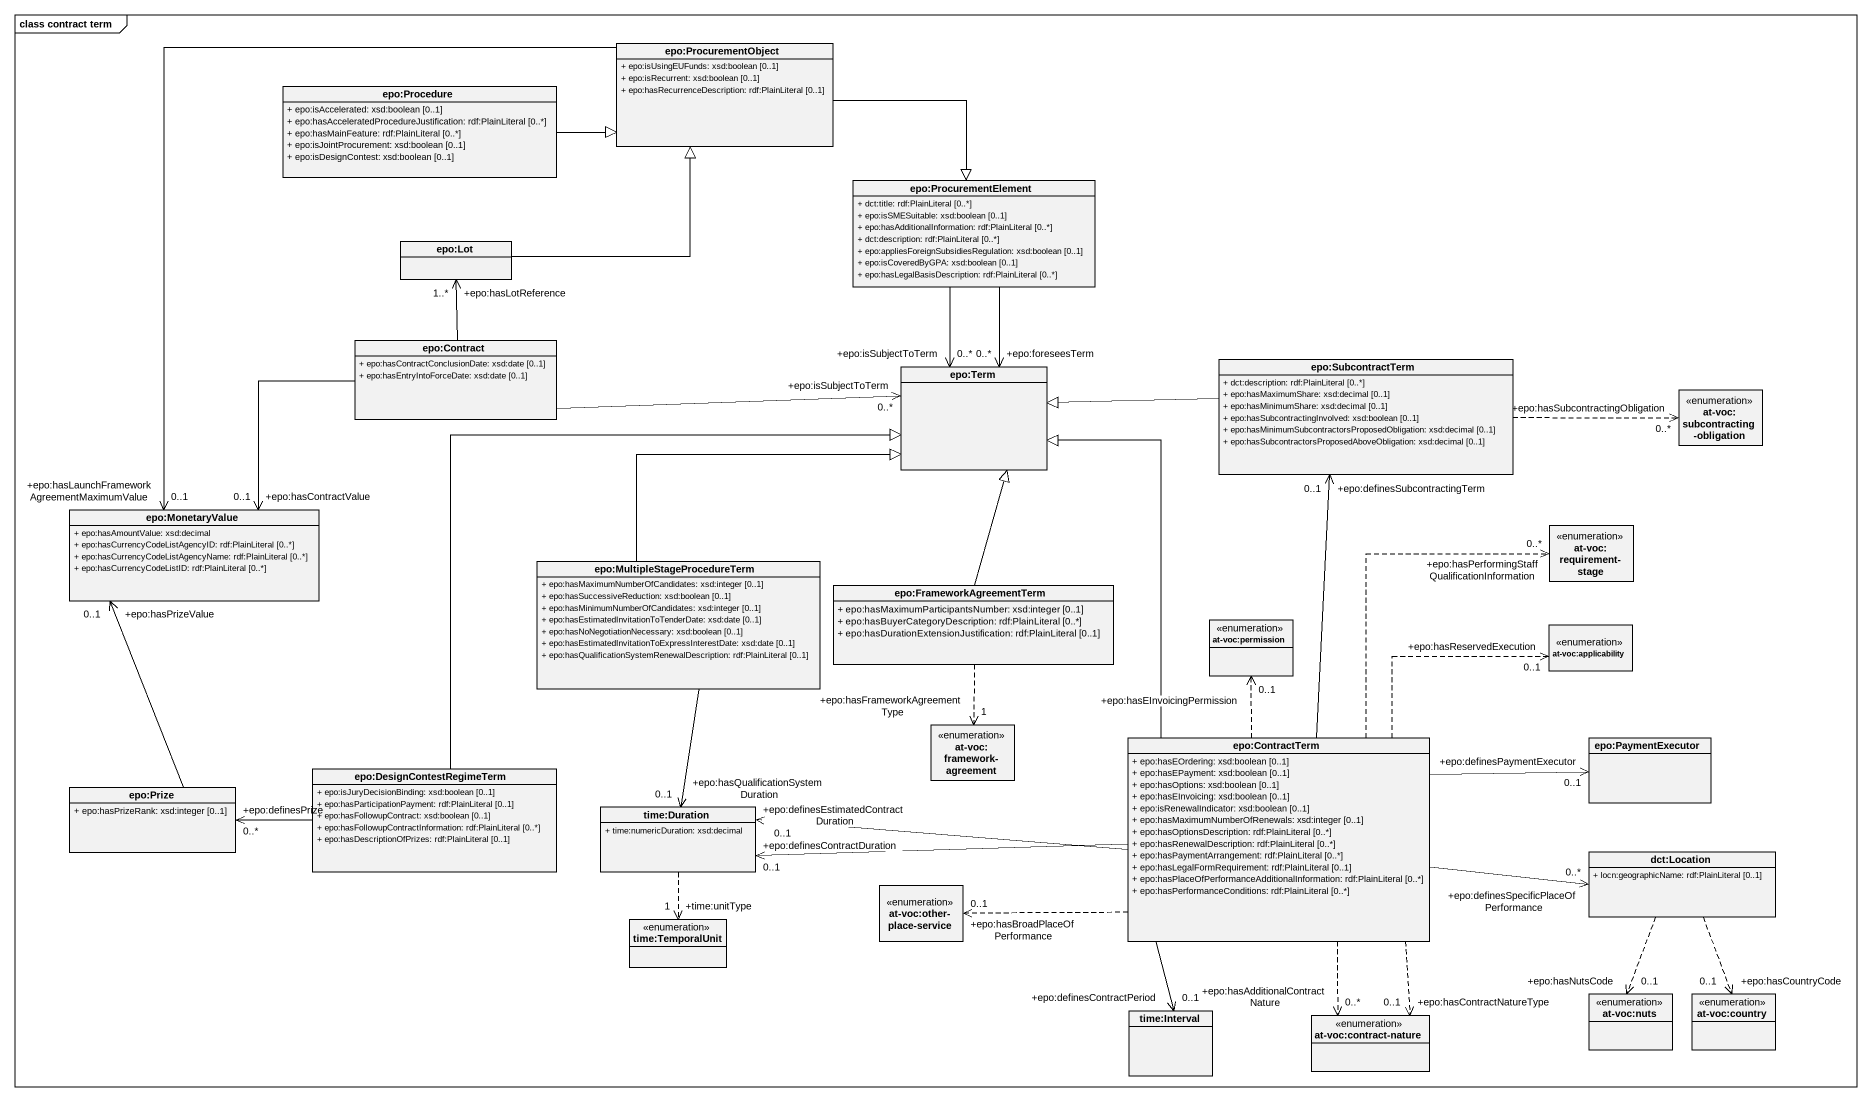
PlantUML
@startuml
mainframe class contract term
hide circle
hide empty members
skinparam classAttributeIconSize 0
class "epo:ProcurementObject" as epo_ProcurementObject {
  + epo:isUsingEUFunds: xsd:boolean [0..1]
  + epo:isRecurrent: xsd:boolean [0..1]
  + epo:hasRecurrenceDescription: rdf:PlainLiteral [0..1]
}
class "epo:Procedure" as epo_Procedure {
  + epo:isAccelerated: xsd:boolean [0..1]
  + epo:hasAcceleratedProcedureJustification: rdf:PlainLiteral [0..*]
  + epo:hasMainFeature: rdf:PlainLiteral [0..*]
  + epo:isJointProcurement: xsd:boolean [0..1]
  + epo:isDesignContest: xsd:boolean [0..1]
}
class "epo:ProcurementElement" as epo_ProcurementElement {
  + dct:title: rdf:PlainLiteral [0..*]
  + epo:isSMESuitable: xsd:boolean [0..1]
  + epo:hasAdditionalInformation: rdf:PlainLiteral [0..*]
  + dct:description: rdf:PlainLiteral [0..*]
  + epo:appliesForeignSubsidiesRegulation: xsd:boolean [0..1]
  + epo:isCoveredByGPA: xsd:boolean [0..1]
  + epo:hasLegalBasisDescription: rdf:PlainLiteral [0..*]
}
class "epo:Lot" as epo_Lot
class "epo:Contract" as epo_Contract {
  + epo:hasContractConclusionDate: xsd:date [0..1]
  + epo:hasEntryIntoForceDate: xsd:date [0..1]
}
class "epo:Term" as epo_Term
class "epo:SubcontractTerm" as epo_SubcontractTerm {
  + dct:description: rdf:PlainLiteral [0..*]
  + epo:hasMaximumShare: xsd:decimal [0..1]
  + epo:hasMinimumShare: xsd:decimal [0..1]
  + epo:hasSubcontractingInvolved: xsd:boolean [0..1]
  + epo:hasMinimumSubcontractorsProposedObligation: xsd:decimal [0..1]
  + epo:hasSubcontractorsProposedAboveObligation: xsd:decimal [0..1]
}
enum "at-voc:subcontracting-obligation" as at_voc_subcontracting
class "epo:MonetaryValue" as epo_MonetaryValue {
  + epo:hasAmountValue: xsd:decimal
  + epo:hasCurrencyCodeListAgencyID: rdf:PlainLiteral [0..*]
  + epo:hasCurrencyCodeListAgencyName: rdf:PlainLiteral [0..*]
  + epo:hasCurrencyCodeListID: rdf:PlainLiteral [0..*]
}
enum "at-voc:requirement-stage" as at_voc_requirement_stage
class "epo:MultipleStageProcedureTerm" as epo_MultipleStageProcedureTe {
  + epo:hasMaximumNumberOfCandidates: xsd:integer [0..1]
  + epo:hasSuccessiveReduction: xsd:boolean [0..1]
  + epo:hasMinimumNumberOfCandidates: xsd:integer [0..1]
  + epo:hasEstimatedInvitationToTenderDate: xsd:date [0..1]
  + epo:hasNoNegotiationNecessary: xsd:boolean [0..1]
  + epo:hasEstimatedInvitationToExpressInterestDate: xsd:date [0..1]
  + epo:hasQualificationSystemRenewalDescription: rdf:PlainLiteral [0..1]
}
class "epo:FrameworkAgreementTerm" as epo_FrameworkAgreementTerm {
  + epo:hasMaximumParticipantsNumber: xsd:integer [0..1]
  + epo:hasBuyerCategoryDescription: rdf:PlainLiteral [0..*]
  + epo:hasDurationExtensionJustification: rdf:PlainLiteral [0..1]
}
enum "at-voc:permission" as at_voc_permission
enum "at-voc:applicability" as at_voc_applicability
enum "at-voc:framework-agreement" as at_voc_framework_agreement
class "epo:ContractTerm" as epo_ContractTerm {
  + epo:hasEOrdering: xsd:boolean [0..1]
  + epo:hasEPayment: xsd:boolean [0..1]
  + epo:hasOptions: xsd:boolean [0..1]
  + epo:hasEInvoicing: xsd:boolean [0..1]
  + epo:isRenewalIndicator: xsd:boolean [0..1]
  + epo:hasMaximumNumberOfRenewals: xsd:integer [0..1]
  + epo:hasOptionsDescription: rdf:PlainLiteral [0..*]
  + epo:hasRenewalDescription: rdf:PlainLiteral [0..*]
  + epo:hasPaymentArrangement: rdf:PlainLiteral [0..*]
  + epo:hasLegalFormRequirement: rdf:PlainLiteral [0..1]
  + epo:hasPlaceOfPerformanceAdditionalInformation: rdf:PlainLiteral [0..*]
  + epo:hasPerformanceConditions: rdf:PlainLiteral [0..*]
}
class "epo:PaymentExecutor" as epo_PaymentExecutor
class "epo:Prize" as epo_Prize {
  + epo:hasPrizeRank: xsd:integer [0..1]
}
class "epo:DesignContestRegimeTerm" as epo_DesignContestRegimeTerm {
  + epo:isJuryDecisionBinding: xsd:boolean [0..1]
  + epo:hasParticipationPayment: rdf:PlainLiteral [0..1]
  + epo:hasFollowupContract: xsd:boolean [0..1]
  + epo:hasFollowupContractInformation: rdf:PlainLiteral [0..*]
  + epo:hasDescriptionOfPrizes: rdf:PlainLiteral [0..1]
}
class "time:Duration" as time_Duration {
  + time:numericDuration: xsd:decimal
}
class "dct:Location" as dct_Location {
  + locn:geographicName: rdf:PlainLiteral [0..1]
}
enum "at-voc:other-place-service" as at_voc_other_place_service
enum "time:TemporalUnit" as time_TemporalUnit
class "time:Interval" as time_Interval
enum "at-voc:contract-nature" as at_voc_contract_nature
enum "at-voc:nuts" as at_voc_nuts
enum "at-voc:country" as at_voc_country
epo_ProcurementObject -right-|> epo_ProcurementElement
epo_ProcurementObject --> "+epo:hasLaunchFrameworkAgreementMaximumValue\n0..1" epo_MonetaryValue
epo_Procedure -right-|> epo_ProcurementObject
epo_ProcurementElement --> "+epo:isSubjectToTerm\n0..*" epo_Term
epo_ProcurementElement --> "+epo:foreseesTerm\n0..*" epo_Term
epo_Lot -up-|> epo_ProcurementObject
epo_Contract -up-> "+epo:hasLotReference\n1..*" epo_Lot
epo_Contract -right-> "+epo:isSubjectToTerm\n0..*" epo_Term
epo_Contract --> "+epo:hasContractValue\n0..1" epo_MonetaryValue
epo_SubcontractTerm -left-|> epo_Term
epo_SubcontractTerm .right.> "+epo:hasSubcontractingObligation\n0..*" at_voc_subcontracting
epo_MultipleStageProcedureTe -up-|> epo_Term
epo_MultipleStageProcedureTe --> "+epo:hasQualificationSystemDuration\n0..1" time_Duration
epo_FrameworkAgreementTerm -up-|> epo_Term
epo_FrameworkAgreementTerm ..> "+epo:hasFrameworkAgreementType\n1" at_voc_framework_agreement
epo_ContractTerm -up-|> epo_Term
epo_ContractTerm -up-> "+epo:definesSubcontractingTerm\n0..1" epo_SubcontractTerm
epo_ContractTerm .up.> "+epo:hasPerformingStaffQualificationInformation\n0..*" at_voc_requirement_stage
epo_ContractTerm .up.> "+epo:hasEInvoicingPermission\n0..1" at_voc_permission
epo_ContractTerm .up.> "+epo:hasReservedExecution\n0..1" at_voc_applicability
epo_ContractTerm -right-> "+epo:definesPaymentExecutor\n0..1" epo_PaymentExecutor
epo_ContractTerm -left-> "+epo:definesEstimatedContractDuration\n0..1" time_Duration
epo_ContractTerm -left-> "+epo:definesContractDuration\n0..1" time_Duration
epo_ContractTerm -right-> "+epo:definesSpecificPlaceOfPerformance\n0..*" dct_Location
epo_ContractTerm .left.> "+epo:hasBroadPlaceOfPerformance\n0..1" at_voc_other_place_service
epo_ContractTerm --> "+epo:definesContractPeriod\n0..1" time_Interval
epo_ContractTerm ..> "+epo:hasAdditionalContractNature\n0..*" at_voc_contract_nature
epo_ContractTerm ..> "+epo:hasContractNatureType\n0..1" at_voc_contract_nature
epo_Prize -up-> "+epo:hasPrizeValue\n0..1" epo_MonetaryValue
epo_DesignContestRegimeTerm -up-|> epo_Term
epo_DesignContestRegimeTerm -left-> "+epo:definesPrize\n0..*" epo_Prize
time_Duration ..> "+time:unitType\n1" time_TemporalUnit
dct_Location ..> "+epo:hasNutsCode\n0..1" at_voc_nuts
dct_Location ..> "+epo:hasCountryCode\n0..1" at_voc_country
@enduml
